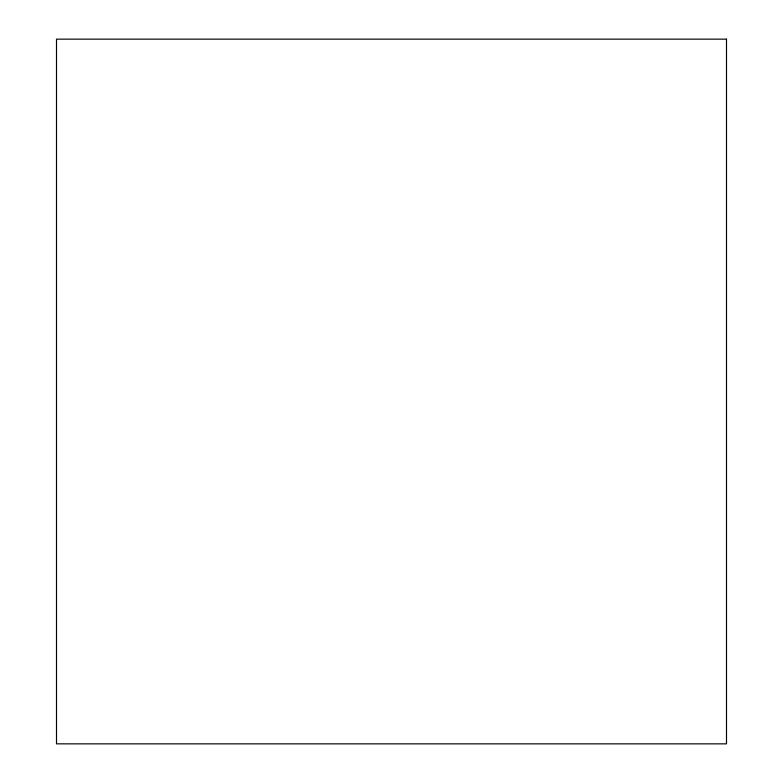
<?xml version="1.0" encoding="UTF-8"?>
<svg xmlns="http://www.w3.org/2000/svg" width="783" height="783" viewBox="0 0 783 783"><rect width="100%" height="100%" fill="white"/><g stroke="black" fill="none" stroke-linecap="round" stroke-linejoin="round"><path stroke-width="1.17" d="M726.497 39.15L56.503 39.15L56.503 743.85L726.497 743.85L726.497 39.15"/></g></svg>
